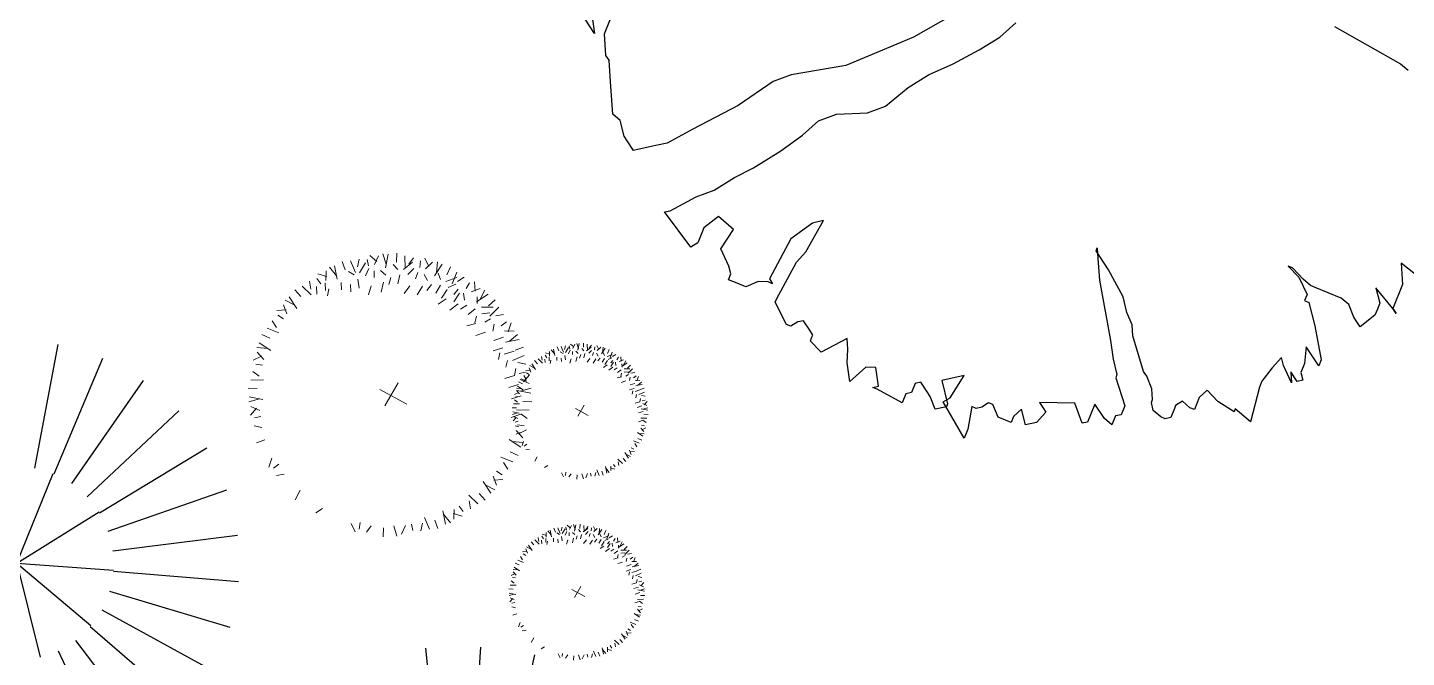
# Model space of a CAD drawing. Header units: millimetres. Extents: x 111 to 1506, y 14 to 566.
# Drawn here: x 226.183 to 228.719, y 173.083 to 174.241 of the extents above; entities that cross this region are included whole.
import ezdxf

# ---------------------------------------------------------------- set-up
doc = ezdxf.new("R2010")
doc.units = ezdxf.units.MM
doc.layers.add('ARB-CERCO', color=97, linetype='Continuous', lineweight=5)
doc.layers.add('fer', color=8, linetype='Continuous')
doc.layers.add('FURN', color=253, linetype='Continuous')

# ---------------------------------------------------------------- blocks, each defined once
blk = doc.blocks.new('abri')
at = {"layer": 'FURN'}
for p, q in [((1540.776, 15.7662), (1540.4007, 15.7028)), ((1540.7914, 15.7048), (1540.4306, 15.5834)), ((1540.8162, 15.6465), (1540.4789, 15.4702)), ((1540.6274, 14.7628), (1540.601, 15.0437)), ((1540.6729, 14.7622), (1540.7056, 15.0426)), ((1540.5827, 14.7538), (1540.4986, 15.0232)), ((1540.7173, 14.7523), (1540.8076, 15.0197)), ((1540.5409, 14.7357), (1540.4026, 14.9817)), ((1540.7587, 14.7333), (1540.9026, 14.9761)), ((1540.5038, 14.7094), (1540.3173, 14.9212)), ((1540.7952, 14.7061), (1540.9864, 14.9137)), ((1540.473, 14.6759), (1540.2465, 14.8443)), ((1540.4498, 14.6367), (1540.1932, 14.7544)), ((1540.4352, 14.5936), (1540.1598, 14.6554)), ((1540.4299, 14.5484), (1540.1477, 14.5515)), ((1540.4342, 14.503), (1540.1575, 14.4475))]:
    blk.add_line(p, q, dxfattribs=at)
at = {"layer": 'FURN', "color": 62}
for q in [(1540.5804, 14.753), (1540.715, 14.753), (1540.4715, 14.6739), (1540.8239, 14.6739), (1540.4299, 14.5459)]:
    blk.add_line((1540.6477, 14.5459), q, dxfattribs=at)
blk = doc.blocks.new('tr')
at = {"layer": 'fer', "color": 97}
for p, q in [((1379.0981, 206.6827), (1379.0802, 206.6221)), ((1379.0981, 206.6827), (1379.0802, 206.6221)), ((1379.1695, 206.6481), (1379.1635, 206.6394)), ((1379.1635, 206.6394), (1379.1695, 206.6481)), ((1379.1695, 206.6481), (1379.1635, 206.6394)), ((1379.1635, 206.6394), (1379.1695, 206.6481)), ((1379.0802, 206.6221), (1379.1159, 206.6394)), ((1379.0802, 206.6221), (1379.1159, 206.6394)), ((1379.1159, 206.6394), (1379.1635, 206.6394)), ((1379.1159, 206.6394), (1379.1635, 206.6394)), ((1379.1635, 206.6394), (1379.1397, 206.5961)), ((1379.1635, 206.6394), (1379.1397, 206.5961)), ((1379.1397, 206.5961), (1379.1635, 206.6134)), ((1379.1397, 206.5961), (1379.1635, 206.6134)), ((1379.1635, 206.6134), (1379.1754, 206.6134)), ((1379.1635, 206.6134), (1379.1754, 206.6134)), ((1379.1754, 206.6134), (1379.1873, 206.6134)), ((1379.1754, 206.6134), (1379.1873, 206.6134)), ((1379.1873, 206.6134), (1379.2171, 206.5961)), ((1379.1873, 206.6134), (1379.2171, 206.5961)), ((1379.2171, 206.5961), (1379.2111, 206.5874)), ((1379.2171, 206.5961), (1379.2111, 206.5874)), ((1379.2052, 206.5788), (1379.1873, 206.5614)), ((1379.2052, 206.5788), (1379.1873, 206.5614)), ((1379.2111, 206.5874), (1379.2052, 206.5788)), ((1379.2111, 206.5874), (1379.2052, 206.5788)), ((1379.1873, 206.5614), (1379.1814, 206.5441)), ((1379.1873, 206.5614), (1379.1814, 206.5441)), ((1379.1814, 206.5441), (1379.1814, 206.5181)), ((1379.1814, 206.5441), (1379.1814, 206.5181)), ((1379.2468, 206.5181), (1379.3004, 206.5528)), ((1379.2468, 206.5181), (1379.3004, 206.5528)), ((1379.3123, 206.5528), (1379.2885, 206.5181)), ((1379.3123, 206.5528), (1379.2885, 206.5181)), ((1379.3004, 206.5528), (1379.3123, 206.5528)), ((1379.3004, 206.5528), (1379.3123, 206.5528)), ((1379.3123, 206.5528), (1379.3123, 206.5528)), ((1379.3123, 206.5528), (1379.3123, 206.5528)), ((1379.1814, 206.5181), (1379.1814, 206.4921)), ((1379.1814, 206.5181), (1379.1814, 206.4921)), ((1379.2111, 206.4921), (1379.2468, 206.5181)), ((1379.2111, 206.4921), (1379.2468, 206.5181)), ((1379.2468, 206.5181), (1379.2468, 206.5181)), ((1379.2468, 206.5181), (1379.2468, 206.5181)), ((1379.2885, 206.5181), (1379.3182, 206.5268)), ((1379.2885, 206.5181), (1379.3182, 206.5268)), ((1379.2885, 206.5181), (1379.2885, 206.5181)), ((1379.2885, 206.5181), (1379.2885, 206.5181)), ((1379.3182, 206.5268), (1379.3361, 206.5268)), ((1379.3182, 206.5268), (1379.3361, 206.5268)), ((1379.3361, 206.5268), (1379.348, 206.5354)), ((1379.3361, 206.5268), (1379.348, 206.5354)), ((1379.3599, 206.5181), (1379.3361, 206.4921)), ((1379.3599, 206.5181), (1379.3361, 206.4921)), ((1379.354, 206.5268), (1379.3421, 206.5094)), ((1379.354, 206.5268), (1379.3421, 206.5094)), ((1379.3421, 206.5094), (1379.3599, 206.5181)), ((1379.3421, 206.5094), (1379.3599, 206.5181)), ((1379.348, 206.5354), (1379.354, 206.5268)), ((1379.348, 206.5354), (1379.354, 206.5268)), ((1378.741, 206.4834), (1378.7469, 206.5008)), ((1378.741, 206.4834), (1378.7469, 206.5008)), ((1379.1814, 206.4921), (1379.1814, 206.4834)), ((1379.1814, 206.4921), (1379.1814, 206.4834)), ((1379.2111, 206.4834), (1379.2111, 206.4921)), ((1379.2111, 206.4834), (1379.2111, 206.4921)), ((1379.3361, 206.4921), (1379.3242, 206.4834)), ((1379.3361, 206.4921), (1379.3242, 206.4834)), ((1378.7231, 206.3448), (1378.741, 206.4834)), ((1378.7231, 206.3448), (1378.741, 206.4834)), ((1379.1754, 206.4574), (1379.1992, 206.4834)), ((1379.1814, 206.4834), (1379.1754, 206.4661)), ((1379.1754, 206.4574), (1379.1992, 206.4834)), ((1379.1814, 206.4834), (1379.1754, 206.4661)), ((1379.1992, 206.4834), (1379.2111, 206.4834)), ((1379.1992, 206.4834), (1379.2111, 206.4834)), ((1379.3242, 206.4834), (1379.348, 206.4748)), ((1379.3242, 206.4834), (1379.348, 206.4748)), ((1379.348, 206.4748), (1379.3778, 206.4661)), ((1379.348, 206.4748), (1379.3778, 206.4661)), ((1379.3897, 206.4661), (1379.4551, 206.4748)), ((1379.3897, 206.4661), (1379.4551, 206.4748)), ((1379.4551, 206.4748), (1379.4432, 206.4401)), ((1379.4551, 206.4748), (1379.4432, 206.4401)), ((1379.4551, 206.4748), (1379.4551, 206.4748)), ((1379.4551, 206.4748), (1379.4551, 206.4748)), ((1379.1754, 206.4661), (1379.1635, 206.4401)), ((1379.1754, 206.4661), (1379.1635, 206.4401)), ((1379.1635, 206.4314), (1379.1754, 206.4574)), ((1379.1635, 206.4314), (1379.1754, 206.4574)), ((1379.1754, 206.4661), (1379.1754, 206.4661)), ((1379.1754, 206.4661), (1379.1754, 206.4661)), ((1379.3778, 206.4661), (1379.3897, 206.4661)), ((1379.3778, 206.4661), (1379.3897, 206.4661)), ((1379.1635, 206.4401), (1379.1635, 206.4314)), ((1379.1635, 206.4401), (1379.1635, 206.4314)), ((1379.4492, 206.4401), (1379.4432, 206.4054)), ((1379.4432, 206.4401), (1379.4492, 206.4401)), ((1379.4492, 206.4401), (1379.4432, 206.4054)), ((1379.4432, 206.4401), (1379.4492, 206.4401)), ((1379.4432, 206.4054), (1379.4313, 206.3794)), ((1379.4432, 206.4054), (1379.4313, 206.3794)), ((1379.4432, 206.4054), (1379.4432, 206.4054)), ((1379.4432, 206.4054), (1379.4432, 206.4054)), ((1379.4313, 206.3794), (1379.4492, 206.3708)), ((1379.4313, 206.3794), (1379.4313, 206.3794)), ((1379.4313, 206.3794), (1379.4492, 206.3708)), ((1379.4313, 206.3794), (1379.4313, 206.3794)), ((1379.4492, 206.3708), (1379.4611, 206.3708)), ((1379.4492, 206.3708), (1379.4611, 206.3708)), ((1379.4611, 206.3708), (1379.473, 206.3708)), ((1379.4611, 206.3708), (1379.473, 206.3708)), ((1379.473, 206.3708), (1379.473, 206.3621)), ((1379.473, 206.3708), (1379.473, 206.3621)), ((1379.473, 206.3621), (1379.467, 206.3448)), ((1379.473, 206.3621), (1379.467, 206.3448)), ((1379.467, 206.3448), (1379.4789, 206.3361)), ((1379.467, 206.3448), (1379.467, 206.3448)), ((1379.467, 206.3448), (1379.4789, 206.3361)), ((1379.467, 206.3448), (1379.467, 206.3448)), ((1379.4789, 206.3361), (1379.4849, 206.3361)), ((1379.4789, 206.3361), (1379.4849, 206.3361)), ((1379.4849, 206.3361), (1379.5027, 206.3361)), ((1379.4849, 206.3361), (1379.5027, 206.3361)), ((1379.5027, 206.3361), (1379.5087, 206.3274)), ((1379.5027, 206.3361), (1379.5087, 206.3274)), ((1379.5087, 206.3188), (1379.5027, 206.3014)), ((1379.5087, 206.3188), (1379.5027, 206.3014)), ((1379.5087, 206.3274), (1379.5087, 206.3188)), ((1379.5087, 206.3274), (1379.5087, 206.3188)), ((1379.4849, 206.2928), (1379.467, 206.2841)), ((1379.4849, 206.2928), (1379.467, 206.2841)), ((1379.4908, 206.2928), (1379.4849, 206.2928)), ((1379.4908, 206.2928), (1379.4849, 206.2928)), ((1379.5027, 206.3014), (1379.4908, 206.2928)), ((1379.5027, 206.3014), (1379.4908, 206.2928)), ((1379.4492, 206.2668), (1379.4432, 206.2581)), ((1379.4492, 206.2668), (1379.4432, 206.2581)), ((1379.467, 206.2841), (1379.4492, 206.2668)), ((1379.467, 206.2841), (1379.4492, 206.2668)), ((1379.4432, 206.2581), (1379.3897, 206.2148)), ((1379.4432, 206.2581), (1379.3897, 206.2148)), ((1379.473, 206.2148), (1379.5146, 206.2495)), ((1379.473, 206.2148), (1379.5146, 206.2495)), ((1379.5146, 206.2495), (1379.5325, 206.2495)), ((1379.5146, 206.2495), (1379.5325, 206.2495)), ((1379.5325, 206.2495), (1379.5384, 206.2408)), ((1379.5325, 206.2495), (1379.5384, 206.2408)), ((1379.5384, 206.2408), (1379.5563, 206.2408)), ((1379.5384, 206.2408), (1379.5563, 206.2408)), ((1379.5563, 206.2408), (1379.5503, 206.2235)), ((1379.5563, 206.2408), (1379.5503, 206.2235)), ((1379.3897, 206.2148), (1379.3718, 206.2061)), ((1379.3897, 206.2148), (1379.3718, 206.2061)), ((1379.4432, 206.1975), (1379.467, 206.2148)), ((1379.4432, 206.1975), (1379.467, 206.2148)), ((1379.467, 206.2148), (1379.473, 206.2148)), ((1379.467, 206.2148), (1379.473, 206.2148)), ((1379.5503, 206.2235), (1379.5325, 206.1975)), ((1379.5503, 206.2235), (1379.5325, 206.1975)), ((1379.354, 206.1888), (1379.3302, 206.1715)), ((1379.354, 206.1888), (1379.3302, 206.1715)), ((1379.3718, 206.2061), (1379.354, 206.1888)), ((1379.3718, 206.2061), (1379.354, 206.1888)), ((1379.4135, 206.1801), (1379.4432, 206.1975)), ((1379.4135, 206.1801), (1379.4432, 206.1975)), ((1379.5325, 206.1975), (1379.5503, 206.1975)), ((1379.5325, 206.1975), (1379.5503, 206.1975)), ((1379.5741, 206.1888), (1379.5444, 206.1628)), ((1379.5741, 206.1888), (1379.5444, 206.1628)), ((1379.5503, 206.1975), (1379.5682, 206.1975)), ((1379.5503, 206.1975), (1379.5682, 206.1975)), ((1379.5682, 206.1975), (1379.5741, 206.1888)), ((1379.5682, 206.1975), (1379.5741, 206.1888)), ((1379.3302, 206.1715), (1379.2944, 206.1281)), ((1379.3302, 206.1715), (1379.2944, 206.1281)), ((1379.3182, 206.1195), (1379.4135, 206.1801)), ((1379.3182, 206.1195), (1379.4135, 206.1801)), ((1379.5444, 206.1628), (1379.5682, 206.1021)), ((1379.5444, 206.1628), (1379.5682, 206.1021)), ((1379.2944, 206.1281), (1379.2706, 206.0935)), ((1379.2944, 206.1281), (1379.2706, 206.0935)), ((1379.2825, 206.1021), (1379.3182, 206.1195)), ((1379.2825, 206.1021), (1379.3182, 206.1195)), ((1379.5741, 206.1108), (1379.5801, 206.1195)), ((1379.5741, 206.1108), (1379.5801, 206.1195)), ((1379.5801, 206.1195), (1379.6039, 206.1108)), ((1379.5801, 206.1195), (1379.6039, 206.1108)), ((1379.2647, 206.0935), (1379.2825, 206.1021)), ((1379.2647, 206.0935), (1379.2825, 206.1021)), ((1379.2706, 206.0935), (1379.2647, 206.0935)), ((1379.2706, 206.0935), (1379.2647, 206.0935)), ((1379.5682, 206.1021), (1379.5741, 206.1108)), ((1379.5682, 206.1021), (1379.5741, 206.1108)), ((1379.6158, 206.0935), (1379.592, 206.0761)), ((1379.6158, 206.0935), (1379.592, 206.0761)), ((1379.6039, 206.1108), (1379.6158, 206.0935)), ((1379.6039, 206.1108), (1379.6158, 206.0935)), ((1379.592, 206.0761), (1379.6099, 206.0675)), ((1379.592, 206.0761), (1379.6099, 206.0675)), ((1379.6099, 206.0675), (1379.6218, 206.0675)), ((1379.6099, 206.0675), (1379.6218, 206.0675)), ((1379.6218, 206.0675), (1379.6218, 206.0415)), ((1379.6218, 206.0675), (1379.6218, 206.0415)), ((1379.6218, 206.0415), (1379.6039, 206.0241)), ((1379.6218, 206.0415), (1379.6039, 206.0241)), ((1379.6039, 206.0241), (1379.6039, 206.0155)), ((1379.6039, 206.0241), (1379.6039, 206.0155)), ((1379.6039, 206.0155), (1379.6158, 206.0068)), ((1379.6039, 206.0155), (1379.6158, 206.0068)), ((1379.6158, 206.0068), (1379.6218, 205.9981)), ((1379.6158, 206.0068), (1379.6218, 205.9981)), ((1379.6218, 205.9895), (1379.6634, 205.9981)), ((1379.6218, 205.9981), (1379.6218, 205.9895)), ((1379.6218, 205.9895), (1379.6634, 205.9981)), ((1379.6218, 205.9981), (1379.6218, 205.9895)), ((1379.6813, 205.9981), (1379.6337, 205.9375)), ((1379.6813, 205.9981), (1379.6337, 205.9375)), ((1379.6634, 205.9981), (1379.6813, 205.9981)), ((1379.6634, 205.9981), (1379.6813, 205.9981)), ((1379.5741, 205.9548), (1379.598, 205.9202)), ((1379.6218, 205.9462), (1379.5741, 205.9548)), ((1379.5741, 205.9548), (1379.598, 205.9202)), ((1379.6218, 205.9462), (1379.5741, 205.9548)), ((1379.598, 205.9202), (1379.6337, 205.9462)), ((1379.598, 205.9202), (1379.6337, 205.9462)), ((1379.6337, 205.9375), (1379.6218, 205.9462)), ((1379.6337, 205.9375), (1379.6218, 205.9462)), ((1379.6337, 205.9462), (1379.6396, 205.9462)), ((1379.6337, 205.9462), (1379.6396, 205.9462)), ((1379.6396, 205.9462), (1379.6515, 205.9288)), ((1379.6396, 205.9462), (1379.6515, 205.9288)), ((1379.6337, 205.9115), (1379.6277, 205.9028)), ((1379.6337, 205.9115), (1379.6277, 205.9028)), ((1379.6515, 205.9288), (1379.6337, 205.9115)), ((1379.6515, 205.9288), (1379.6337, 205.9115)), ((1379.6337, 205.9115), (1379.6337, 205.9115)), ((1379.6337, 205.9115), (1379.6337, 205.9115)), ((1379.6277, 205.9028), (1379.6158, 205.8855)), ((1379.6277, 205.9028), (1379.6158, 205.8855)), ((1379.6158, 205.8855), (1379.6218, 205.8768)), ((1379.6158, 205.8855), (1379.6218, 205.8768)), ((1379.6218, 205.8768), (1379.6396, 205.8768)), ((1379.6218, 205.8768), (1379.6396, 205.8768)), ((1379.6396, 205.8768), (1379.6456, 205.8682)), ((1379.6396, 205.8768), (1379.6456, 205.8682)), ((1379.6456, 205.8682), (1379.6634, 205.8682)), ((1379.6456, 205.8682), (1379.6456, 205.8682)), ((1379.6456, 205.8682), (1379.6634, 205.8682)), ((1379.6456, 205.8682), (1379.6456, 205.8682)), ((1379.6634, 205.8682), (1379.6575, 205.8162)), ((1379.6634, 205.8682), (1379.6575, 205.8162)), ((1379.6515, 205.8162), (1379.6218, 205.7988)), ((1379.6515, 205.8162), (1379.6218, 205.7988)), ((1379.6575, 205.8075), (1379.6515, 205.8162)), ((1379.6575, 205.8075), (1379.6515, 205.8162)), ((1379.6575, 205.8162), (1379.6575, 205.8075)), ((1379.6575, 205.8162), (1379.6575, 205.8075)), ((1378.9731, 205.7815), (1378.9374, 205.7988)), ((1378.9731, 205.7815), (1378.9374, 205.7988)), ((1379.6218, 205.7988), (1379.6277, 205.7815)), ((1379.6218, 205.7988), (1379.6277, 205.7815)), ((1379.0088, 205.7555), (1378.9731, 205.7815)), ((1379.0088, 205.7555), (1378.9731, 205.7815)), ((1379.6277, 205.7815), (1379.6634, 205.7642)), ((1379.6277, 205.7815), (1379.6634, 205.7642)), ((1379.6634, 205.7642), (1379.6337, 205.7468)), ((1379.6634, 205.7642), (1379.6337, 205.7468)), ((1379.6634, 205.7642), (1379.6634, 205.7642)), ((1379.6634, 205.7642), (1379.6634, 205.7642)), ((1379.0505, 205.7208), (1379.0088, 205.7555)), ((1379.0505, 205.7208), (1379.0088, 205.7555)), ((1379.6099, 205.7382), (1379.592, 205.7295)), ((1379.6099, 205.7382), (1379.592, 205.7295)), ((1379.6337, 205.7468), (1379.6099, 205.7382)), ((1379.6337, 205.7468), (1379.6099, 205.7382)), ((1379.0862, 205.6862), (1379.0505, 205.7208)), ((1379.0862, 205.6862), (1379.0505, 205.7208)), ((1379.592, 205.7295), (1379.6337, 205.6948)), ((1379.592, 205.7295), (1379.6337, 205.6948)), ((1378.9671, 205.6862), (1379.0326, 205.6342)), ((1378.9671, 205.6862), (1379.0326, 205.6342)), ((1379.1219, 205.6602), (1379.0862, 205.6862)), ((1379.1219, 205.6602), (1379.0862, 205.6862)), ((1379.6337, 205.6948), (1379.6218, 205.6688)), ((1379.6337, 205.6948), (1379.6218, 205.6688)), ((1379.6337, 205.6948), (1379.6337, 205.6948)), ((1379.6337, 205.6948), (1379.6337, 205.6948)), ((1379.1695, 205.6342), (1379.1219, 205.6602)), ((1379.1695, 205.6342), (1379.1219, 205.6602)), ((1379.6039, 205.6602), (1379.592, 205.6429)), ((1379.6039, 205.6602), (1379.592, 205.6429)), ((1379.6099, 205.6688), (1379.6039, 205.6602)), ((1379.6099, 205.6688), (1379.6039, 205.6602)), ((1379.6158, 205.6688), (1379.6099, 205.6688)), ((1379.6158, 205.6688), (1379.6099, 205.6688)), ((1379.6218, 205.6688), (1379.6158, 205.6688)), ((1379.6218, 205.6688), (1379.6158, 205.6688)), ((1379.0326, 205.6342), (1379.0505, 205.6169)), ((1379.0326, 205.6342), (1379.0505, 205.6169)), ((1379.1933, 205.6082), (1379.1695, 205.6342)), ((1379.1933, 205.6082), (1379.1695, 205.6342)), ((1379.592, 205.6429), (1379.598, 205.6342)), ((1379.592, 205.6429), (1379.598, 205.6342)), ((1379.598, 205.6342), (1379.6099, 205.6255)), ((1379.598, 205.6342), (1379.6099, 205.6255)), ((1379.0505, 205.6169), (1379.1278, 205.5389)), ((1379.0505, 205.6169), (1379.1278, 205.5389)), ((1379.2171, 205.5562), (1379.1933, 205.6082)), ((1379.2171, 205.5562), (1379.1933, 205.6082)), ((1379.4075, 205.6082), (1379.4194, 205.5909)), ((1379.473, 205.5995), (1379.4075, 205.6082)), ((1379.4075, 205.6082), (1379.4194, 205.5909)), ((1379.473, 205.5995), (1379.4075, 205.6082)), ((1379.6099, 205.6169), (1379.5801, 205.5822)), ((1379.6099, 205.6169), (1379.5801, 205.5822)), ((1379.6099, 205.6255), (1379.6099, 205.6169)), ((1379.6099, 205.6255), (1379.6099, 205.6169)), ((1379.4194, 205.5909), (1379.4611, 205.5649)), ((1379.4194, 205.5909), (1379.4611, 205.5649)), ((1379.4968, 205.5909), (1379.473, 205.5995)), ((1379.4968, 205.5909), (1379.473, 205.5995)), ((1379.5741, 205.5822), (1379.4968, 205.5909)), ((1379.5741, 205.5822), (1379.4968, 205.5909)), ((1379.5801, 205.5822), (1379.5741, 205.5822)), ((1379.5801, 205.5822), (1379.5741, 205.5822)), ((1379.2409, 205.5302), (1379.2171, 205.5562)), ((1379.2409, 205.5302), (1379.2171, 205.5562)), ((1379.4611, 205.5649), (1379.5444, 205.5562)), ((1379.4611, 205.5649), (1379.5444, 205.5562)), ((1379.5444, 205.5562), (1379.5503, 205.5649)), ((1379.5444, 205.5562), (1379.5503, 205.5649)), ((1379.5503, 205.5649), (1379.5503, 205.5562)), ((1379.5503, 205.5649), (1379.5503, 205.5562)), ((1379.5503, 205.5562), (1379.5563, 205.5389)), ((1379.5503, 205.5562), (1379.5563, 205.5389)), ((1379.1278, 205.5389), (1379.1814, 205.4522)), ((1379.1278, 205.5389), (1379.1814, 205.4522)), ((1379.2766, 205.5129), (1379.2409, 205.5302)), ((1379.2766, 205.5129), (1379.2409, 205.5302)), ((1379.5563, 205.5389), (1379.5741, 205.5215)), ((1379.5563, 205.5389), (1379.5741, 205.5215)), ((1379.3182, 205.4869), (1379.2766, 205.5129)), ((1379.3182, 205.4869), (1379.2766, 205.5129)), ((1379.5741, 205.5215), (1379.5741, 205.5042)), ((1379.5741, 205.5215), (1379.5741, 205.5042)), ((1379.5741, 205.5042), (1379.5741, 205.4869)), ((1379.5741, 205.5042), (1379.5741, 205.4869)), ((1379.3659, 205.4522), (1379.3182, 205.4869)), ((1379.3659, 205.4522), (1379.3182, 205.4869)), ((1379.5503, 205.4782), (1379.5265, 205.4522)), ((1379.5503, 205.4782), (1379.5265, 205.4522)), ((1379.5622, 205.4869), (1379.5503, 205.4782)), ((1379.5622, 205.4869), (1379.5503, 205.4782)), ((1379.5503, 205.4782), (1379.5503, 205.4782)), ((1379.5503, 205.4782), (1379.5503, 205.4782)), ((1379.5741, 205.4869), (1379.5622, 205.4869)), ((1379.5741, 205.4869), (1379.5622, 205.4869)), ((1379.1814, 205.4522), (1379.2052, 205.4262)), ((1379.1814, 205.4522), (1379.2052, 205.4262)), ((1379.3956, 205.4262), (1379.3659, 205.4522)), ((1379.3956, 205.4262), (1379.3659, 205.4522)), ((1379.4849, 205.4609), (1379.473, 205.4262)), ((1379.4849, 205.4609), (1379.473, 205.4262)), ((1379.5265, 205.4522), (1379.4849, 205.4609)), ((1379.5265, 205.4522), (1379.4849, 205.4609)), ((1379.2052, 205.4262), (1379.2706, 205.3829)), ((1379.2052, 205.4262), (1379.2706, 205.3829)), ((1379.4313, 205.4002), (1379.3956, 205.4262)), ((1379.4313, 205.4002), (1379.3956, 205.4262)), ((1379.473, 205.4262), (1379.5027, 205.4089)), ((1379.473, 205.4262), (1379.5027, 205.4089)), ((1379.5027, 205.4089), (1379.5325, 205.4089)), ((1379.5027, 205.4089), (1379.5325, 205.4089)), ((1379.5325, 205.4089), (1379.5444, 205.4002)), ((1379.5325, 205.4089), (1379.5444, 205.4002)), ((1379.2706, 205.3829), (1379.3421, 205.3222)), ((1379.2706, 205.3829), (1379.3421, 205.3222)), ((1379.4551, 205.3742), (1379.4313, 205.4002)), ((1379.4551, 205.3742), (1379.4313, 205.4002)), ((1379.5444, 205.4002), (1379.5027, 205.3309)), ((1379.5444, 205.4002), (1379.5027, 205.3309)), ((1379.4968, 205.3396), (1379.4551, 205.3742)), ((1379.4968, 205.3396), (1379.4551, 205.3742)), ((1379.5027, 205.3309), (1379.4968, 205.3396)), ((1379.5027, 205.3309), (1379.4968, 205.3396)), ((1379.3421, 205.3222), (1379.3837, 205.2876)), ((1379.3421, 205.3222), (1379.3837, 205.2876)), ((1379.3837, 205.2876), (1379.3956, 205.2702)), ((1379.3837, 205.2876), (1379.3956, 205.2702)), ((1379.3956, 205.2702), (1379.4135, 205.2442)), ((1379.3956, 205.2702), (1379.4135, 205.2442)), ((1379.4194, 205.2356), (1379.4075, 205.2182)), ((1379.4194, 205.2356), (1379.4075, 205.2182)), ((1379.4135, 205.2442), (1379.4194, 205.2356)), ((1379.4135, 205.2442), (1379.4135, 205.2442)), ((1379.4135, 205.2442), (1379.4194, 205.2356)), ((1379.4135, 205.2442), (1379.4135, 205.2442)), ((1379.4016, 205.2096), (1379.3778, 205.1922)), ((1379.4016, 205.2096), (1379.3778, 205.1922)), ((1379.4075, 205.2182), (1379.4016, 205.2096)), ((1379.4075, 205.2182), (1379.4016, 205.2096)), ((1379.3718, 205.1749), (1379.3182, 205.1489)), ((1379.3718, 205.1749), (1379.3182, 205.1489)), ((1379.3778, 205.1922), (1379.3718, 205.1749)), ((1379.3778, 205.1922), (1379.3718, 205.1749)), ((1379.3778, 205.1922), (1379.3778, 205.1922)), ((1379.3778, 205.1922), (1379.3778, 205.1922)), ((1379.3778, 205.1922), (1379.3778, 205.1922)), ((1379.3778, 205.1922), (1379.3778, 205.1922)), ((1379.3182, 205.1489), (1379.2825, 205.1316)), ((1379.3182, 205.1489), (1379.2825, 205.1316)), ((1379.3182, 205.1489), (1379.3182, 205.1489)), ((1379.3182, 205.1489), (1379.3182, 205.1489)), ((1379.2766, 205.1229), (1379.2409, 205.1056)), ((1379.2766, 205.1229), (1379.2409, 205.1056)), ((1379.2825, 205.1316), (1379.2766, 205.1229)), ((1379.2825, 205.1316), (1379.2766, 205.1229)), ((1379.2409, 205.1056), (1379.2111, 205.1056)), ((1379.2409, 205.1056), (1379.2111, 205.1056)), ((1379.2468, 205.0882), (1379.2111, 205.0363)), ((1379.2468, 205.0882), (1379.2111, 205.0363)), ((1379.2171, 205.0709), (1379.2468, 205.0882)), ((1379.2171, 205.0709), (1379.2468, 205.0882))]:
    blk.add_line(p, q, dxfattribs=at)
blk = doc.blocks.new('A$C05551F4C')
at = {"color": 0, "linetype": 'ByBlock'}
for p, q in [((-0.0594, 0.3274), (-0.0488, 0.3042)), ((-0.0497, 0.2957), (-0.0475, 0.328)), ((-0.0255, 0.3123), (-0.0274, 0.3331)), ((-0.0039, 0.3001), (-0.0083, 0.3296)), ((0.0037, 0.3114), (0.0124, 0.3277)), ((0.0297, 0.3073), (0.03, 0.3227)), ((0.0387, 0.3301), (0.051, 0.3121)), ((0.0582, 0.3237), (0.0438, 0.3062)), ((0.0694, 0.3255), (0.0704, 0.2999)), ((-0.1422, 0.2789), (-0.1518, 0.2974)), ((-0.1175, 0.2759), (-0.1328, 0.3015)), ((-0.1148, 0.2892), (-0.113, 0.3077)), ((-0.0892, 0.2954), (-0.0948, 0.3098)), ((-0.0896, 0.3199), (-0.0714, 0.308)), ((-0.0692, 0.3215), (-0.0758, 0.2998)), ((0.0663, 0.2925), (0.0807, 0.3215)), ((0.095, 0.2986), (0.1012, 0.3184)), ((0.1103, 0.279), (0.1176, 0.3079)), ((0.1216, 0.2865), (0.136, 0.2983)), ((0.1611, 0.2904), (0.1656, 0.269)), ((-0.2042, 0.2614), (-0.1828, 0.2573)), ((-0.186, 0.2707), (-0.1838, 0.2481)), ((-0.1793, 0.2799), (-0.1605, 0.2625)), ((-0.1581, 0.2543), (-0.1685, 0.285)), ((0.1185, 0.2688), (0.1332, 0.2783)), ((0.1363, 0.2555), (0.1509, 0.265)), ((0.1441, 0.2728), (0.1503, 0.2869)), ((0.1767, 0.277), (0.1567, 0.2664)), ((0.1722, 0.2451), (0.1966, 0.2664)), ((0.1878, 0.2744), (0.1789, 0.2504)), ((-0.2158, 0.2234), (-0.2211, 0.2412)), ((-0.1945, 0.239), (-0.2052, 0.2501)), ((0.1278, 0.2451), (0.1434, 0.2504)), ((0.1562, 0.2235), (0.1709, 0.233)), ((0.2011, 0.2397), (0.2144, 0.2557)), ((0.2015, 0.2158), (0.2012, 0.2313)), ((0.2077, 0.2158), (0.2255, 0.2397)), ((-0.2371, 0.2034), (-0.2531, 0.2168)), ((0.1629, 0.2022), (0.1776, 0.2117)), ((0.1802, 0.1896), (0.1971, 0.2029)), ((0.2119, 0.2072), (0.2393, 0.2068)), ((0.2211, 0.2184), (0.2388, 0.2238)), ((0.2366, 0.1971), (0.2477, 0.2078)), ((0.259, 0.2068), (0.255, 0.1854)), ((-0.2877, 0.1635), (-0.2664, 0.1679)), ((0.1773, 0.1632), (0.1989, 0.1686)), ((0.2122, 0.1917), (0.2316, 0.1933)), ((0.2194, 0.1722), (0.2329, 0.1797)), ((0.238, 0.1512), (0.2412, 0.1673)), ((0.2683, 0.1886), (0.2458, 0.1864)), ((0.252, 0.1607), (0.2827, 0.1711)), ((0.2775, 0.1819), (0.2601, 0.1631)), ((-0.2839, 0.124), (-0.2956, 0.1383)), ((-0.2702, 0.1465), (-0.2843, 0.1527)), ((0.1982, 0.1408), (0.2209, 0.1482)), ((0.2222, 0.1343), (0.2393, 0.1382)), ((0.2632, 0.1339), (0.2682, 0.1486)), ((0.2736, 0.1201), (0.2991, 0.1354)), ((0.2766, 0.1448), (0.295, 0.1544)), ((0.2342, 0.1166), (0.2547, 0.1233)), ((0.265, 0.1076), (0.2837, 0.1025)), ((0.27, 0.1223), (0.2956, 0.1124)), ((0.2869, 0.1174), (0.3053, 0.1156)), ((0.2931, 0.0918), (0.3074, 0.0974)), ((-0.3229, 0.0718), (-0.2973, 0.0728)), ((0.2224, 0.0927), (0.2445, 0.0904)), ((0.2344, 0.0646), (0.2583, 0.0637)), ((0.265, 0.0868), (0.2804, 0.0892)), ((0.2753, 0.0607), (0.2838, 0.0747)), ((0.3191, 0.0718), (0.2974, 0.0784)), ((0.3175, 0.0922), (0.3056, 0.074)), ((0.2548, 0.0502), (0.2721, 0.048)), ((0.2931, 0.0358), (0.3029, 0.0479)), ((0.2934, 0.0523), (0.3257, 0.0501)), ((0.3251, 0.0621), (0.3018, 0.0514)), ((-0.3088, 0.006), (-0.3251, 0.0148)), ((-0.0275, 0), (0.0346, 0)), ((-0.0009, 0.0293), (0.0013, -0.0426)), ((0.2407, 0.0111), (0.2607, 0.0014)), ((0.2566, 0.0113), (0.2805, 0.0104)), ((0.26, 0.0294), (0.2815, 0.0287)), ((0.2858, 0.0105), (0.3017, -0.0008)), ((0.2955, 0.0225), (0.3163, 0.0046)), ((0.2977, 0.0065), (0.3273, 0.0109)), ((0.31, 0.0282), (0.3307, 0.03)), ((0.2423, -0.0195), (0.2645, -0.0285)), ((0.2633, -0.018), (0.2871, -0.0189)), ((0.2787, -0.0091), (0.294, -0.0121)), ((0.2795, -0.0372), (0.2923, -0.0269)), ((0.305, -0.0271), (0.3203, -0.0274)), ((0.309, -0.001), (0.3254, -0.0098)), ((0.2544, -0.0613), (0.2743, -0.0693)), ((0.2566, -0.04), (0.2721, -0.0479)), ((0.2876, -0.0666), (0.301, -0.0586)), ((0.2901, -0.0637), (0.3191, -0.0781)), ((0.3213, -0.0555), (0.3038, -0.0412)), ((0.3277, -0.0361), (0.3097, -0.0484)), ((-0.3173, -0.0872), (-0.3053, -0.069)), ((-0.2928, -0.0868), (-0.3072, -0.0924)), ((0.2299, -0.0719), (0.2455, -0.0879)), ((0.2455, -0.0852), (0.261, -0.0799)), ((0.2721, -0.0879), (0.2832, -0.1039)), ((0.2854, -0.0799), (0.2987, -0.1039)), ((0.2962, -0.0924), (0.3161, -0.0986)), ((0.3231, -0.0668), (0.2976, -0.0678)), ((-0.2866, -0.1125), (-0.3051, -0.1106)), ((0.2211, -0.1012), (0.2388, -0.1172)), ((0.2499, -0.1305), (0.2655, -0.1252)), ((0.2588, -0.1039), (0.2721, -0.1119)), ((0.2766, -0.1077), (0.3056, -0.1149)), ((0.2842, -0.119), (0.2959, -0.1334)), ((-0.2763, -0.1398), (-0.2947, -0.1495)), ((-0.2773, -0.1769), (-0.2599, -0.1581)), ((0.21, -0.1545), (0.2277, -0.1705)), ((0.2322, -0.1438), (0.2499, -0.1598)), ((0.2747, -0.1741), (0.264, -0.1541)), ((0.288, -0.1585), (0.2667, -0.163)), ((0.2704, -0.1415), (0.2845, -0.1477)), ((-0.268, -0.1836), (-0.2455, -0.1814)), ((-0.2363, -0.1921), (-0.2474, -0.2028)), ((0.1989, -0.1758), (0.2144, -0.1705)), ((0.2166, -0.1811), (0.2344, -0.1971)), ((0.2427, -0.1696), (0.264, -0.194)), ((0.272, -0.1851), (0.248, -0.1763)), ((-0.2208, -0.2135), (-0.2386, -0.2188)), ((-0.2075, -0.2108), (-0.2252, -0.2348)), ((0.1678, -0.2104), (0.1855, -0.2264)), ((0.1855, -0.2264), (0.2011, -0.2211)), ((0.1922, -0.1998), (0.2077, -0.1945)), ((0.2134, -0.2051), (0.2374, -0.2229)), ((0.2161, -0.2184), (0.2214, -0.2362)), ((0.2374, -0.1985), (0.2534, -0.2118)), ((-0.2008, -0.2348), (-0.2141, -0.2507)), ((-0.172, -0.2401), (-0.1964, -0.2614)), ((-0.1875, -0.2694), (-0.1786, -0.2454)), ((0.1345, -0.2477), (0.1523, -0.2637)), ((0.1545, -0.2291), (0.1722, -0.2451)), ((0.1584, -0.2493), (0.1687, -0.2801)), ((0.1795, -0.2749), (0.1608, -0.2575)), ((0.2045, -0.2564), (0.1831, -0.2524)), ((0.1862, -0.2657), (0.184, -0.2431)), ((0.1948, -0.234), (0.2054, -0.2451)), ((-0.1764, -0.2721), (-0.1564, -0.2614)), ((-0.1609, -0.2854), (-0.1653, -0.2641)), ((-0.1439, -0.2678), (-0.15, -0.2819)), ((-0.1214, -0.2816), (-0.1357, -0.2933)), ((-0.1101, -0.274), (-0.1173, -0.303)), ((-0.066, -0.2875), (-0.0804, -0.3165)), ((0.0968, -0.269), (0.1145, -0.285)), ((0.1151, -0.2843), (0.1132, -0.3027)), ((0.1177, -0.2709), (0.1331, -0.2965)), ((0.1424, -0.274), (0.1521, -0.2924)), ((-0.0947, -0.2936), (-0.1009, -0.3135)), ((-0.0692, -0.3205), (-0.0702, -0.295)), ((-0.0579, -0.3187), (-0.0435, -0.3012)), ((-0.0385, -0.3251), (-0.0507, -0.3071)), ((-0.0295, -0.3023), (-0.0298, -0.3177)), ((-0.0034, -0.3064), (-0.0122, -0.3228)), ((0.0041, -0.2951), (0.0085, -0.3246)), ((0.0258, -0.3074), (0.0277, -0.3281)), ((0.05, -0.2907), (0.0478, -0.3231)), ((0.0597, -0.3224), (0.049, -0.2992)), ((0.0694, -0.3165), (0.076, -0.2948)), ((0.0898, -0.3149), (0.0716, -0.303)), ((0.0894, -0.2905), (0.095, -0.3048))]:
    blk.add_line(p, q, dxfattribs=at)

msp = doc.modelspace()

# ---------------------------------------------------------------- block references
at = {"lineweight": 100, "rotation": 247.9147716791316}
msp.add_blockref('tr', (555.7623, 1529.38632), dxfattribs=at)
at = {"lineweight": 100, "xscale": 0.8182511777390739, "yscale": 0.8182511777390739, "zscale": 0.8182511777390739, "rotation": 247.9147716791316}
msp.add_blockref('abri', (689.11481, 1345.86972), dxfattribs=at)
at = {"layer": 'ARB-CERCO'}
for p, xscale, yscale, zscale, rotation in [((226.8509, 173.56464), 0.786722348914222, 0.786722348914222, 0.786722348914222, 59.94184765909385), ((227.20001, 173.53565), 0.3774895201833683, 0.3774895201833683, 0.3774895201833683, 59.94184765910946), ((227.19381, 173.20251), 0.3774895201833683, 0.3774895201833683, 0.3774895201833683, 59.94184765910946)]:
    msp.add_blockref('A$C05551F4C', p, dxfattribs=dict(at, xscale=xscale, yscale=yscale, zscale=zscale, rotation=rotation))

doc.saveas('drawing.dxf')
